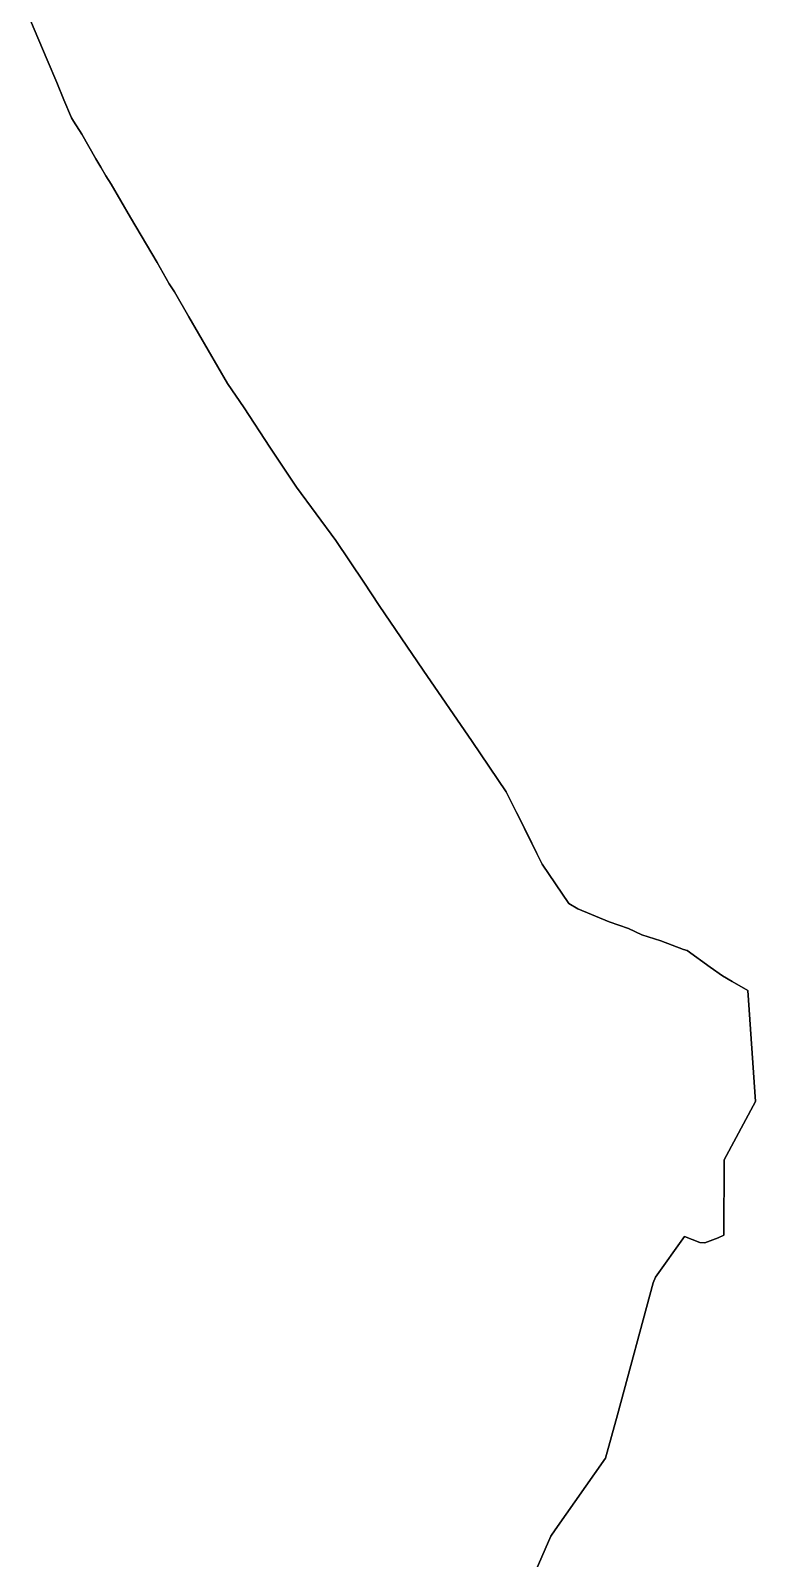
# Model space of a CAD drawing. Header units: inches. Extents: x 33.9 to 41.9, y -4.8 to 5.4.
# Drawn here: x 35.1913 to 35.3425, y 0.0762 to 0.3951 of the extents above; entities that cross this region are included whole.
import ezdxf

# ---------------------------------------------------------------- set-up
doc = ezdxf.new("R2010")
doc.units = ezdxf.units.IN
doc.header["$MEASUREMENT"] = 0
doc.layers.add('Counties', color=7, linetype='Continuous')

msp = doc.modelspace()

# ---------------------------------------------------------------- linework, layer by layer
at = {"layer": 'Counties'}
for points in [[(35.19127, 0.39713), (35.19476, 0.38895), (35.19674, 0.38422), (35.19824, 0.38057), (35.19982, 0.37681), (35.2002, 0.37616), (35.20195, 0.37346), (35.2049, 0.36832), (35.20594, 0.36657), (35.20701, 0.36477), (35.2081, 0.36298), (35.21214, 0.35601), (35.21766, 0.34662), (35.22023, 0.3422), (35.22129, 0.34055), (35.22427, 0.33528), (35.23236, 0.32138), (35.23582, 0.31633), (35.24122, 0.3081), (35.24678, 0.29975), (35.25499, 0.28862), (35.26079, 0.27991), (35.26401, 0.2751), (35.27319, 0.26159), (35.28342, 0.24671), (35.29053, 0.23618), (35.298, 0.22116), (35.298, 0.22116), (35.29801, 0.22112), (35.30363, 0.21287), (35.30549, 0.21175), (35.31204, 0.20907), (35.31608, 0.20766), (35.31885, 0.20634), (35.32278, 0.20508), (35.32752, 0.20326), (35.32833, 0.20305), (35.33312, 0.19956), (35.33569, 0.19779), (35.33771, 0.19663), (35.34093, 0.1947), (35.34254, 0.17157), (35.33604, 0.15937), (35.33594, 0.14367), (35.33478, 0.14311), (35.33312, 0.14251), (35.33201, 0.14205), (35.33095, 0.14215), (35.32772, 0.14341), (35.32172, 0.13491), (35.32117, 0.13369), (35.31376, 0.10615), (35.31124, 0.09714), (35.30075, 0.08215), (35.29984, 0.08088), (35.29677, 0.07379)], [(35.29677, 0.07379), (35.29984, 0.08088), (35.30075, 0.08215), (35.31124, 0.09714), (35.31376, 0.10615), (35.32117, 0.13369), (35.32172, 0.13491), (35.32772, 0.14341), (35.33095, 0.14215), (35.33201, 0.14205), (35.33312, 0.14251), (35.33478, 0.14311), (35.33594, 0.14367), (35.33604, 0.15937), (35.34254, 0.17157), (35.34093, 0.1947), (35.33771, 0.19663), (35.33569, 0.19779), (35.33312, 0.19956), (35.32833, 0.20305), (35.32752, 0.20326), (35.32278, 0.20508), (35.31885, 0.20634), (35.31608, 0.20766), (35.31204, 0.20907), (35.30549, 0.21175), (35.30363, 0.21287), (35.29801, 0.22112), (35.29494, 0.22753), (35.29053, 0.23618), (35.28342, 0.24671), (35.27319, 0.26159), (35.26401, 0.2751), (35.26079, 0.27991), (35.25499, 0.28862), (35.24678, 0.29975), (35.24122, 0.3081), (35.23582, 0.31633), (35.23236, 0.32138), (35.22427, 0.33528), (35.22129, 0.34055), (35.22023, 0.3422), (35.21766, 0.34662), (35.21214, 0.35601), (35.2081, 0.36298), (35.20701, 0.36477), (35.20594, 0.36657), (35.2049, 0.36832), (35.20195, 0.37346), (35.2002, 0.37616), (35.19982, 0.37681), (35.19824, 0.38057), (35.19674, 0.38422), (35.19476, 0.38895), (35.19127, 0.39713)], [(35.19127, 0.39713), (35.19476, 0.38895), (35.19674, 0.38422), (35.19824, 0.38057), (35.19982, 0.37681), (35.2002, 0.37616), (35.20195, 0.37346), (35.2049, 0.36832), (35.20594, 0.36657), (35.20701, 0.36477), (35.2081, 0.36298), (35.21214, 0.35601), (35.21766, 0.34662), (35.22023, 0.3422), (35.22129, 0.34055), (35.22427, 0.33528), (35.23236, 0.32138), (35.23582, 0.31633), (35.24122, 0.3081), (35.24678, 0.29975), (35.25499, 0.28862), (35.26079, 0.27991), (35.26401, 0.2751), (35.27319, 0.26159), (35.28342, 0.24671), (35.29053, 0.23618), (35.298, 0.22116), (35.298, 0.22116), (35.29801, 0.22112), (35.30363, 0.21287), (35.30549, 0.21175), (35.31204, 0.20907), (35.31608, 0.20766), (35.31885, 0.20634), (35.32278, 0.20508), (35.32752, 0.20326), (35.32833, 0.20305), (35.33312, 0.19956), (35.33569, 0.19779), (35.33771, 0.19663), (35.34093, 0.1947), (35.34254, 0.17157), (35.33604, 0.15937), (35.33594, 0.14367), (35.33478, 0.14311), (35.33312, 0.14251), (35.33201, 0.14205), (35.33095, 0.14215), (35.32772, 0.14341), (35.32172, 0.13491), (35.32117, 0.13369), (35.31376, 0.10615), (35.31124, 0.09714), (35.30075, 0.08215), (35.29984, 0.08088), (35.29677, 0.07379)], [(35.29677, 0.07379), (35.29984, 0.08088), (35.30075, 0.08215), (35.31124, 0.09714), (35.31376, 0.10615), (35.32117, 0.13369), (35.32172, 0.13491), (35.32772, 0.14341), (35.33095, 0.14215), (35.33201, 0.14205), (35.33312, 0.14251), (35.33478, 0.14311), (35.33594, 0.14367), (35.33604, 0.15937), (35.34254, 0.17157), (35.34093, 0.1947), (35.33771, 0.19663), (35.33569, 0.19779), (35.33312, 0.19956), (35.32833, 0.20305), (35.32752, 0.20326), (35.32278, 0.20508), (35.31885, 0.20634), (35.31608, 0.20766), (35.31204, 0.20907), (35.30549, 0.21175), (35.30363, 0.21287), (35.29801, 0.22112), (35.29494, 0.22753), (35.29053, 0.23618), (35.28342, 0.24671), (35.27319, 0.26159), (35.26401, 0.2751), (35.26079, 0.27991), (35.25499, 0.28862), (35.24678, 0.29975), (35.24122, 0.3081), (35.23582, 0.31633), (35.23236, 0.32138), (35.22427, 0.33528), (35.22129, 0.34055), (35.22023, 0.3422), (35.21766, 0.34662), (35.21214, 0.35601), (35.2081, 0.36298), (35.20701, 0.36477), (35.20594, 0.36657), (35.2049, 0.36832), (35.20195, 0.37346), (35.2002, 0.37616), (35.19982, 0.37681), (35.19824, 0.38057), (35.19674, 0.38422), (35.19476, 0.38895), (35.19127, 0.39713)]]:
    msp.add_lwpolyline(points, dxfattribs=at)

doc.saveas('drawing.dxf')
